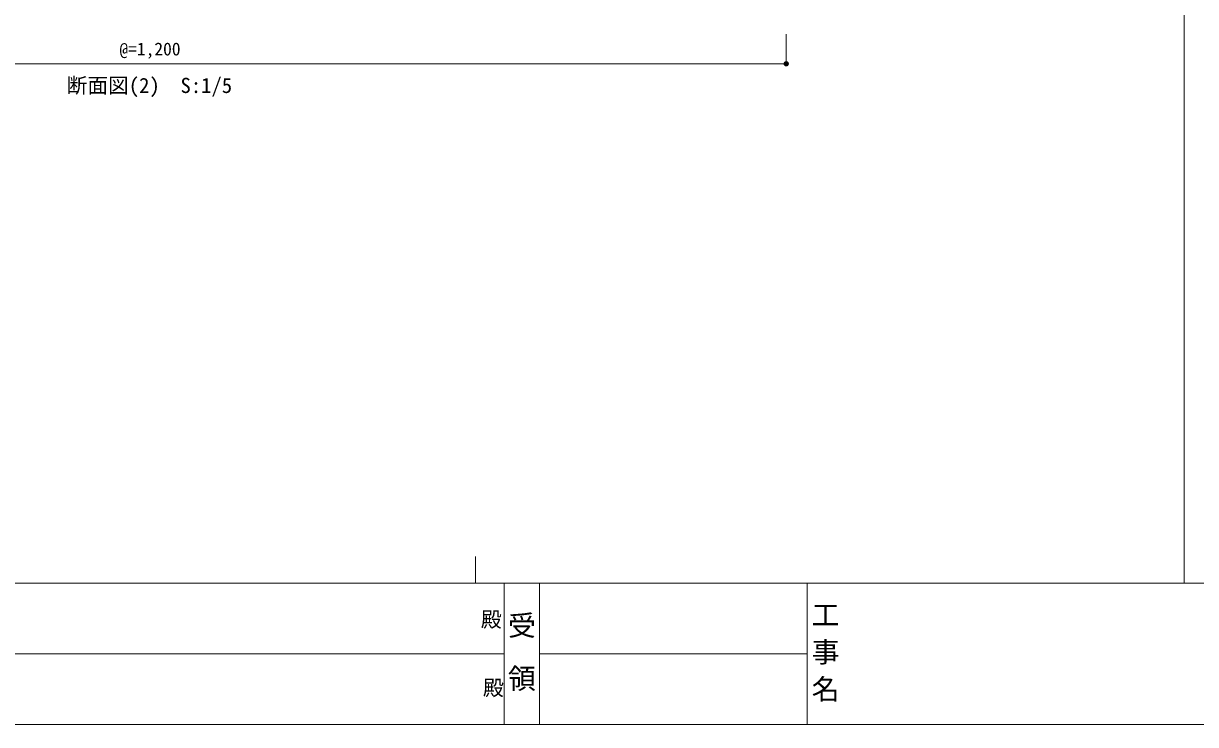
# Model space of a CAD drawing. Units: millimetres, scale not verified, with parts at other scales. Extents: x -4603 to 4686, y -14667 to 14758.
# Drawn here: x -3694 to -2589, y 92 to 753 of the extents above; entities that cross this region are included whole.
import ezdxf
from ezdxf.enums import TextEntityAlignment as Align

# ---------------------------------------------------------------- set-up
doc = ezdxf.new("R2010")
doc.units = ezdxf.units.MM
doc.header["$LTSCALE"] = 6.6
for name, color, linetype, lineweight in [('0-3_0-A11-寸法_詳細', 5, 'Continuous', 9), ('0-4_0', 7, 'Continuous', 9), ('0-5_A-B03-文字_書込_小', 7, 'Continuous', 9), ('1-5_A-C01-補助線(非印刷)', 4, 'Continuous', 9), ('1-B_0-A01-枠A', 4, 'Continuous', 9)]:
    doc.layers.add(name, color=color, linetype=linetype, lineweight=lineweight)
doc.layers.add('1-C_0-A02-枠B', color=5, linetype='Continuous')
doc.styles.add('ＭＳ ゴシック', font='')
doc.styles.get('ＭＳ ゴシック').set_extended_font_data('MS Gothic')

# ---------------------------------------------------------------- blocks, each defined once
blk = doc.blocks.new('_Dot')
at = {"layer": '0-4_0'}
blk.add_line((-25, 0), (-50, 0), dxfattribs=at)
for points in [[(0, 0), (-25, 0), (-24.8, 3.13)], [(0, 0), (-24.8, -3.13), (-25, 0)], [(0, 0), (-24.8, 3.13), (-24.21, 6.22)], [(0, 0), (-24.21, -6.22), (-24.8, -3.13)], [(0, 0), (-24.21, 6.22), (-23.24, 9.2)], [(0, 0), (-23.24, -9.2), (-24.21, -6.22)], [(0, 0), (-23.24, 9.2), (-21.91, 12.04)], [(0, 0), (-21.91, -12.04), (-23.24, -9.2)], [(0, 0), (-21.91, 12.04), (-20.23, 14.69)], [(0, 0), (-20.23, -14.69), (-21.91, -12.04)], [(0, 0), (-20.23, 14.69), (-18.22, 17.11)], [(0, 0), (-18.22, -17.11), (-20.23, -14.69)], [(0, 0), (-18.22, 17.11), (-15.94, 19.26)], [(0, 0), (-15.94, -19.26), (-18.22, -17.11)], [(0, 0), (-15.94, 19.26), (-13.4, 21.11)], [(0, 0), (-13.4, -21.11), (-15.94, -19.26)], [(0, 0), (-13.4, 21.11), (-10.64, 22.62)], [(0, 0), (-10.64, -22.62), (-13.4, -21.11)], [(0, 0), (-10.64, 22.62), (-7.73, 23.78)], [(0, 0), (-7.73, -23.78), (-10.64, -22.62)], [(0, 0), (-7.73, 23.78), (-4.68, 24.56)], [(0, 0), (-4.68, -24.56), (-7.73, -23.78)], [(0, 0), (-4.68, 24.56), (-1.57, 24.95)], [(0, 0), (-1.57, -24.95), (-4.68, -24.56)], [(0, 0), (-1.57, 24.95), (1.57, 24.95)], [(0, 0), (1.57, -24.95), (-1.57, -24.95)], [(0, 0), (1.57, 24.95), (4.68, 24.56)], [(0, 0), (4.68, 24.56), (7.73, 23.78)], [(0, 0), (7.73, 23.78), (10.64, 22.62)], [(0, 0), (10.64, 22.62), (13.4, 21.11)], [(0, 0), (13.4, 21.11), (15.94, 19.26)], [(0, 0), (15.94, 19.26), (18.22, 17.11)], [(0, 0), (18.22, 17.11), (20.23, 14.69)], [(0, 0), (20.23, 14.69), (21.91, 12.04)], [(0, 0), (21.91, 12.04), (23.24, 9.2)], [(0, 0), (23.24, 9.2), (24.21, 6.22)], [(0, 0), (24.21, 6.22), (24.8, 3.13)], [(0, 0), (24.8, 3.13), (25, 0)], [(0, 0), (4.68, -24.56), (1.57, -24.95)], [(0, 0), (7.73, -23.78), (4.68, -24.56)], [(0, 0), (10.64, -22.62), (7.73, -23.78)], [(0, 0), (13.4, -21.11), (10.64, -22.62)], [(0, 0), (15.94, -19.26), (13.4, -21.11)], [(0, 0), (18.22, -17.11), (15.94, -19.26)], [(0, 0), (20.23, -14.69), (18.22, -17.11)], [(0, 0), (21.91, -12.04), (20.23, -14.69)], [(0, 0), (23.24, -9.2), (21.91, -12.04)], [(0, 0), (24.21, -6.22), (23.24, -9.2)], [(0, 0), (24.8, -3.13), (24.21, -6.22)], [(0, 0), (25, 0), (24.8, -3.13)]]:
    blk.add_solid(points, dxfattribs=at)
blk = doc.blocks.new('A1 waku')
at = {"layer": '1-5_A-C01-補助線(非印刷)'}
for p, q in [((21025, 2250), (21025, 28783.33)), ((14347.22, 2250), (14347.22, 2500)), ((21025, 2250), (21025, 2500))]:
    blk.add_line(p, q, dxfattribs=at)
at = {"layer": '1-B_0-A01-枠A'}
for p, q in [((991.67, 2250), (38188.13, 2250)), ((14616.39, 2250), (14616.39, 916.67)), ((14949.73, 2250), (14949.73, 916.67)), ((17473.57, 2250), (17473.57, 916.67)), ((8956.97, 1583.33), (14616.39, 1583.33)), ((14949.73, 1583.33), (17473.57, 1583.33)), ((991.67, 916.67), (38324.36, 916.67))]:
    blk.add_line(p, q, dxfattribs=at)
at = {"layer": '1-C_0-A02-枠B', "color": 6, "style": 'ＭＳ ゴシック'}
for s, height, p in [('殿', 144.4, (14397.2, 1792.47)), ('工', 192.4, (17514.36, 1796.33)), ('受', 192.4, (14653.11, 1696.33)), ('事', 192.4, (17514.36, 1446.33)), ('領', 192.4, (14653.11, 1196.33)), ('殿', 144.4, (14416.95, 1147.24)), ('名', 192.4, (17514.36, 1096.33))]:
    blk.add_text(s, height=height, dxfattribs=at).set_placement(p, align=Align.BOTTOM_LEFT)

msp = doc.modelspace()

# ---------------------------------------------------------------- linework, layer by layer
at = {"layer": '0-3_0-A11-寸法_詳細'}
for p, q in [((-2974.872, 742.654), (-2974.872, 714.61)), ((-4169.872, 714.61), (-2979.872, 714.61))]:
    msp.add_line(p, q, dxfattribs=at)

# ---------------------------------------------------------------- block references
at = {"layer": '0-3_0-A11-寸法_詳細', "xscale": 0.1, "yscale": 0.1}
msp.add_blockref('_Dot', (-2974.872, 714.61), dxfattribs=at)
at = {"layer": '1-B_0-A01-枠A', "xscale": 0.1, "yscale": 0.1}
msp.add_blockref('A1 waku', (-4702.372, 0), dxfattribs=at)

# ---------------------------------------------------------------- texts
at = {"layer": '0-3_0-A11-寸法_詳細', "style": 'ＭＳ ゴシック'}
msp.add_text('@=1,200', height=12.1, dxfattribs=at).set_placement((-3603.19, 718.884), align=Align.BOTTOM_LEFT)
at = {"layer": '0-5_A-B03-文字_書込_小', "style": 'ＭＳ ゴシック'}
msp.add_text('断面図(2)\u3000S:1/5', height=14.3, dxfattribs=at).set_placement((-3652.841, 682.763), align=Align.BOTTOM_LEFT)

doc.saveas('drawing.dxf')
